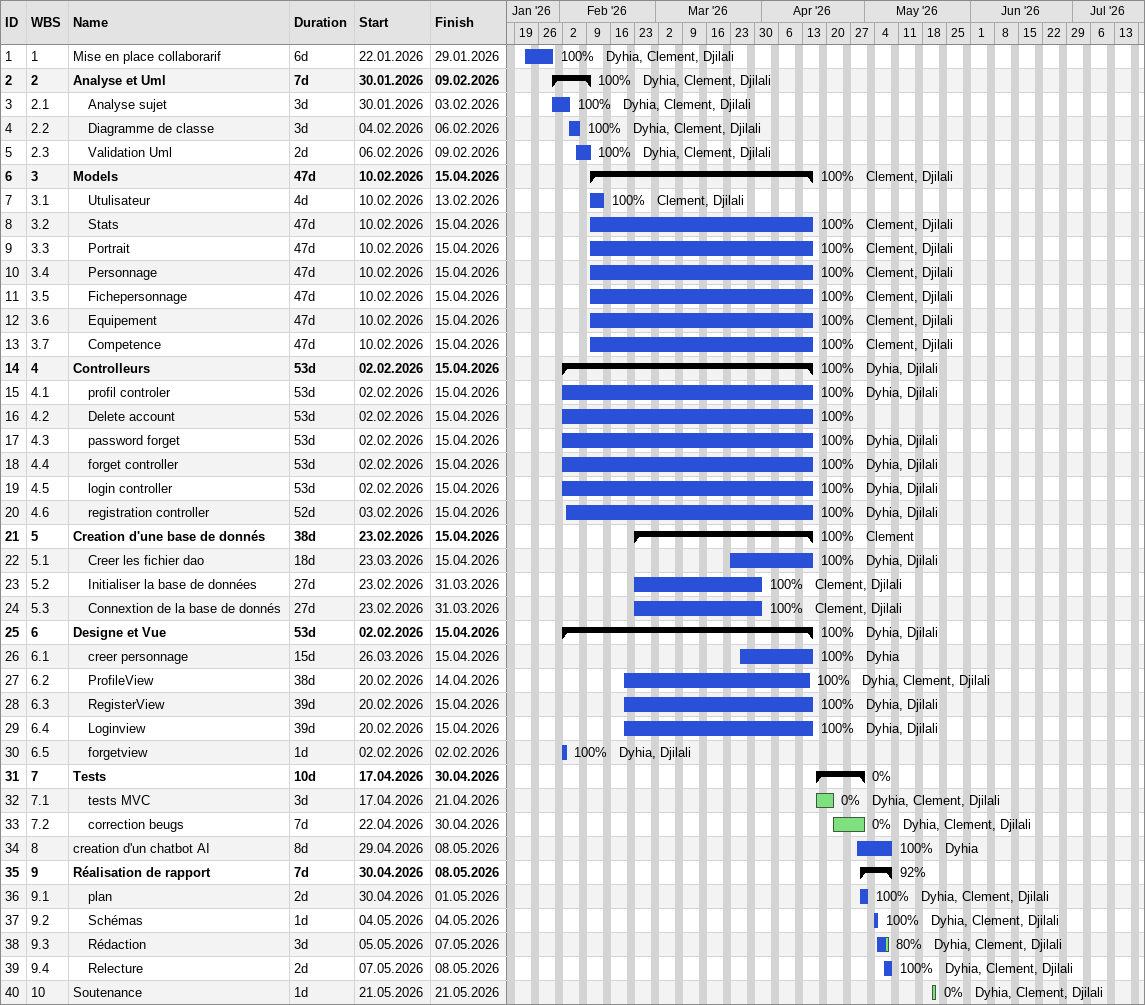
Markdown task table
| ID | WBS | Task | Duration | Start | Finish | Resources | % complete |
|---|---|---|---|---|---|---|---|
| 1 | 1 | Mise en place collaborarif | 6d | 2026-01-22 | 2026-01-29 | Dyhia, Clement, Djilali | 100 |
| 2 | 2 | **Analyse et Uml** | 7d | 2026-01-30 | 2026-02-09 | Dyhia, Clement, Djilali | 100 |
| 3 | 2.1 | Analyse sujet | 3d | 2026-01-30 | 2026-02-03 | Dyhia, Clement, Djilali | 100 |
| 4 | 2.2 | Diagramme de classe | 3d | 2026-02-04 | 2026-02-06 | Dyhia, Clement, Djilali | 100 |
| 5 | 2.3 | Validation Uml | 2d | 2026-02-06 | 2026-02-09 | Dyhia, Clement, Djilali | 100 |
| 6 | 3 | **Models** | 47d | 2026-02-10 | 2026-04-15 | Clement, Djilali | 100 |
| 7 | 3.1 | Utulisateur | 4d | 2026-02-10 | 2026-02-13 | Clement, Djilali | 100 |
| 8 | 3.2 | Stats | 47d | 2026-02-10 | 2026-04-15 | Clement, Djilali | 100 |
| 9 | 3.3 | Portrait | 47d | 2026-02-10 | 2026-04-15 | Clement, Djilali | 100 |
| 10 | 3.4 | Personnage | 47d | 2026-02-10 | 2026-04-15 | Clement, Djilali | 100 |
| 11 | 3.5 | Fichepersonnage | 47d | 2026-02-10 | 2026-04-15 | Clement, Djilali | 100 |
| 12 | 3.6 | Equipement | 47d | 2026-02-10 | 2026-04-15 | Clement, Djilali | 100 |
| 13 | 3.7 | Competence | 47d | 2026-02-10 | 2026-04-15 | Clement, Djilali | 100 |
| 14 | 4 | **Controlleurs** | 53d | 2026-02-02 | 2026-04-15 | Dyhia, Djilali | 100 |
| 15 | 4.1 | profil controler | 53d | 2026-02-02 | 2026-04-15 | Dyhia, Djilali | 100 |
| 16 | 4.2 | Delete account | 53d | 2026-02-02 | 2026-04-15 |  | 100 |
| 17 | 4.3 | password forget | 53d | 2026-02-02 | 2026-04-15 | Dyhia, Djilali | 100 |
| 18 | 4.4 | forget controller | 53d | 2026-02-02 | 2026-04-15 | Dyhia, Djilali | 100 |
| 19 | 4.5 | login controller | 53d | 2026-02-02 | 2026-04-15 | Dyhia, Djilali | 100 |
| 20 | 4.6 | registration controller | 52d | 2026-02-03 | 2026-04-15 | Dyhia, Djilali | 100 |
| 21 | 5 | **Creation d'une base de donnés** | 38d | 2026-02-23 | 2026-04-15 | Clement | 100 |
| 22 | 5.1 | Creer les fichier dao | 18d | 2026-03-23 | 2026-04-15 | Dyhia, Djilali | 100 |
| 23 | 5.2 | Initialiser la base de données | 27d | 2026-02-23 | 2026-03-31 | Clement, Djilali | 100 |
| 24 | 5.3 | Connextion de la base de donnés | 27d | 2026-02-23 | 2026-03-31 | Clement, Djilali | 100 |
| 25 | 6 | **Designe et Vue** | 53d | 2026-02-02 | 2026-04-15 | Dyhia, Djilali | 100 |
| 26 | 6.1 | creer personnage | 15d | 2026-03-26 | 2026-04-15 | Dyhia | 100 |
| 27 | 6.2 | ProfileView | 38d | 2026-02-20 | 2026-04-14 | Dyhia, Clement, Djilali | 100 |
| 28 | 6.3 | RegisterView | 39d | 2026-02-20 | 2026-04-15 | Dyhia, Djilali | 100 |
| 29 | 6.4 | Loginview | 39d | 2026-02-20 | 2026-04-15 | Dyhia, Djilali | 100 |
| 30 | 6.5 | forgetview | 1d | 2026-02-02 | 2026-02-02 | Dyhia, Djilali | 100 |
| 31 | 7 | **Tests** | 10d | 2026-04-17 | 2026-04-30 |  | 0 |
| 32 | 7.1 | tests MVC | 3d | 2026-04-17 | 2026-04-21 | Dyhia, Clement, Djilali | 0 |
| 33 | 7.2 | correction beugs | 7d | 2026-04-22 | 2026-04-30 | Dyhia, Clement, Djilali | 0 |
| 34 | 8 | creation d'un chatbot AI | 8d | 2026-04-29 | 2026-05-08 | Dyhia | 100 |
| 35 | 9 | **Réalisation de rapport** | 7d | 2026-04-30 | 2026-05-08 |  | 92 |
| 36 | 9.1 | plan | 2d | 2026-04-30 | 2026-05-01 | Dyhia, Clement, Djilali | 100 |
| 37 | 9.2 | Schémas | 1d | 2026-05-04 | 2026-05-04 | Dyhia, Clement, Djilali | 100 |
| 38 | 9.3 | Rédaction | 3d | 2026-05-05 | 2026-05-07 | Dyhia, Clement, Djilali | 80 |
| 39 | 9.4 | Relecture | 2d | 2026-05-07 | 2026-05-08 | Dyhia, Clement, Djilali | 100 |
| 40 | 10 | Soutenance | 1d | 2026-05-21 | 2026-05-21 | Dyhia, Clement, Djilali | 0 |
